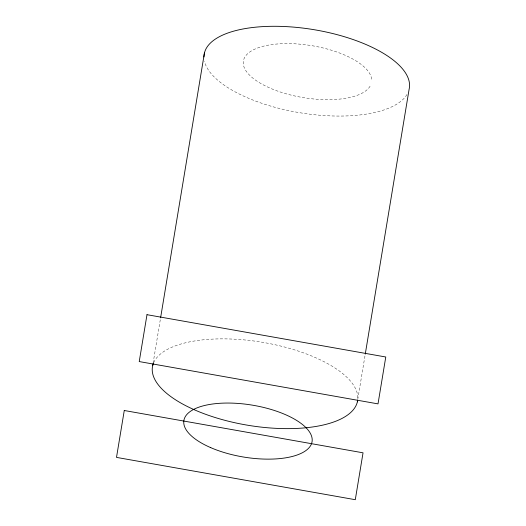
<?xml version="1.0" encoding="UTF-8"?>
<svg xmlns="http://www.w3.org/2000/svg" width="526" height="526" viewBox="0 0 526 526"><rect width="100%" height="100%" fill="white"/><g stroke="black" fill="none" stroke-linecap="round" stroke-linejoin="round"><path stroke-width="0.39" stroke-dasharray="2.63 1.97" d="M153.086 363.19L160.594 317.842M357.759 399.458L365.261 354.11M153.697 362.598A103.964 42.119 9.4 0 1 264.762 342.689A103.964 42.119 9.4 0 1 357.798 398.767M406.953 94.516A103.964 42.119 9.4 0 1 300.379 112.814A103.964 42.119 9.4 0 1 204.496 61.404M370.08 86.218A64.954 26.313 9.4 0 1 267.99 87.184A64.954 26.313 9.4 0 1 278.261 43.908A64.954 26.313 9.4 0 1 371.665 79.518"/><path stroke-width="0.79" d="M152.685 365.616L152.954 363.999M160.594 317.842L204.43 53.047M357.351 401.884L357.621 400.266M365.261 354.11L409.103 89.308A103.964 42.119 9.4 0 0 311.714 29.311A103.964 42.119 9.4 0 0 203.97 56.959M357.647 400.339A103.964 42.119 9.4 0 1 244.32 424.64A103.964 42.119 9.4 0 1 153.395 363.341M124.267 410.504L116.502 457.39L355.287 499.7L363.045 452.814L124.267 410.504M146.991 314.686L139.232 361.572L378.01 403.883L385.775 356.996L146.991 314.686M210.735 447.646A64.954 26.313 9.4 0 0 311.911 442.425A64.954 26.313 9.4 0 0 221.275 403.212A64.954 26.313 9.4 0 0 210.735 447.646"/></g></svg>
